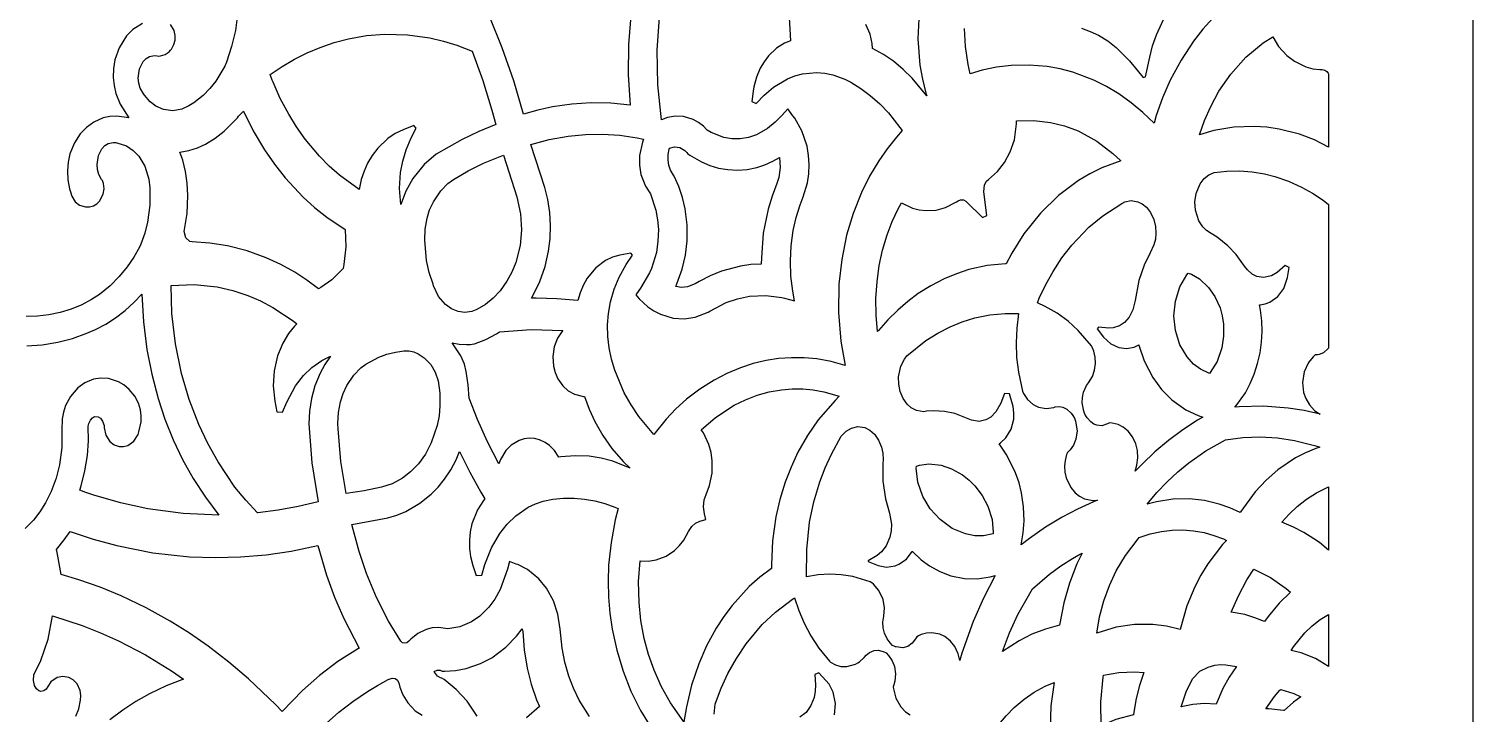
# Model space of a CAD drawing. Extents: x -629 to 1, y 0 to 2050.
# Drawn here: x -244.5 to 1.4, y 1067.3 to 1183.7 of the extents above; entities that cross this region are included whole.
import ezdxf

# ---------------------------------------------------------------- set-up
doc = ezdxf.new("R2010")
doc.units = 0
doc.layers.add('Default_Layer', color=1, linetype='CONTINUOUS')

msp = doc.modelspace()

# ---------------------------------------------------------------- linework, layer by layer
at = {"layer": 'Default_Layer'}
for points in [[(-628.58, 0), (1.42, 0), (1.42, 2050), (-628.58, 2050), (-628.58, 0)], [(-169.05, 1179.91), (-167.24, 1174.95), (-165.67, 1169.92), (-164.98, 1167.43), (-167.92, 1166.27), (-170.76, 1164.92), (-175.14, 1162.38), (-177.21, 1160.62), (-179.11, 1158.27), (-180.32, 1156.09), (-181.2, 1153.85), (-181.4, 1156.56), (-181.22, 1159.28), (-180.85, 1161.24), (-180.28, 1163.16), (-179.4, 1165.2), (-178.55, 1166.84), (-178.98, 1167.26), (-180.79, 1166.57), (-182.14, 1165.91), (-183.39, 1165.07), (-185.09, 1163.45), (-186.04, 1162.2), (-186.83, 1160.86), (-187.45, 1159.49), (-187.92, 1158.08), (-188.29, 1156.4), (-191.61, 1158.82), (-193.38, 1160.39), (-195.04, 1162.06), (-197.45, 1164.95), (-198.94, 1167.04), (-200.28, 1169.21), (-201.71, 1171.9), (-202.94, 1174.68), (-203.08, 1175.02), (-203.44, 1175.95), (-201.4, 1177.32), (-199.27, 1178.57), (-197.13, 1179.65), (-194.92, 1180.58), (-192.53, 1181.4), (-190.09, 1182.04), (-187.01, 1182.58), (-183.88, 1182.83), (-180.04, 1182.73), (-176.25, 1182.2), (-173.93, 1181.65), (-171.67, 1180.94), (-169.05, 1179.91)], [(-23.24, 1176.17), (-23.19, 1176.1), (-23.19, 1163.62), (-25.62, 1164.82), (-28.16, 1165.79), (-31.6, 1166.68), (-33.73, 1166.99), (-35.89, 1167.13), (-39.33, 1166.99), (-42.72, 1166.41), (-45.16, 1165.7), (-44.31, 1168.15), (-43.27, 1170.53), (-41.87, 1173.11), (-39.86, 1176.02), (-37.27, 1178.9), (-34.33, 1181.34), (-32.71, 1182.4), (-31.7, 1180.75), (-30.31, 1179.21), (-29.01, 1178.21), (-27.05, 1177.26), (-25.88, 1176.95), (-24.67, 1176.82), (-24.26, 1176.81), (-23.85, 1176.71), (-23.47, 1176.45), (-23.24, 1176.17)], [(-217.77, 1148.18), (-218.06, 1149.23), (-217.58, 1152.29), (-217.45, 1155.38), (-217.56, 1157.45), (-217.83, 1159.44), (-218.32, 1161.38), (-218.84, 1162.77), (-217.3, 1163.01), (-215.83, 1163.48), (-214.46, 1164.13), (-212.81, 1165.15), (-211.29, 1166.32), (-209.02, 1168.61), (-208.8, 1168.87), (-207.97, 1169.74), (-206.31, 1166.39), (-204.4, 1163.16), (-202.7, 1160.71), (-200.85, 1158.36), (-197.82, 1155.11), (-195.86, 1153.34), (-193.78, 1151.69), (-190.66, 1149.59), (-190.56, 1146.61), (-190.86, 1143.64), (-190.98, 1142.96), (-192.95, 1141.01), (-194.82, 1139.7), (-195.21, 1139.48), (-197.17, 1140.95), (-199.24, 1142.3), (-201.62, 1143.63), (-204.12, 1144.79), (-207.35, 1145.96), (-210.7, 1146.81), (-213.69, 1147.27), (-216.71, 1147.46), (-217.11, 1147.55), (-217.77, 1148.18)], [(-58.58, 1161.28), (-61.78, 1160.08), (-63.83, 1159.07), (-65.79, 1157.9), (-69.18, 1155.38), (-72.26, 1152.38), (-75.1, 1148.82), (-77.16, 1145.54), (-78.12, 1143.74), (-78.2, 1143.73), (-81.35, 1143.43), (-84.43, 1142.75), (-86.58, 1142.05), (-88.66, 1141.19), (-90.92, 1140.02), (-93.06, 1138.67), (-94.87, 1137.32), (-96.57, 1135.86), (-98.26, 1134.19), (-99.82, 1132.42), (-99.99, 1132.22), (-100.24, 1135.03), (-100.27, 1137.85), (-100.09, 1140.66), (-99.7, 1143.46), (-99.13, 1146.08), (-98.36, 1148.67), (-97.49, 1150.93), (-96.47, 1153.13), (-95.92, 1154.14), (-94.05, 1153.24), (-92.91, 1152.94), (-91.72, 1152.79), (-90.04, 1152.89), (-88.42, 1153.31), (-86.53, 1154.28), (-86.27, 1154.46), (-85.86, 1154.64), (-85.37, 1154.62), (-84.97, 1154.42), (-84.83, 1154.29), (-82.12, 1151.65), (-81.4, 1151.97), (-81.92, 1155.98), (-81.78, 1157.19), (-81.45, 1157.79), (-81.11, 1158.11), (-79.59, 1159.43), (-78.36, 1160.99), (-77.39, 1162.8), (-76.7, 1164.86), (-76.32, 1167.56), (-76.31, 1168.08), (-73.4, 1168.16), (-70.52, 1167.82), (-68.14, 1167.22), (-65.85, 1166.35), (-62.66, 1164.61), (-59.93, 1162.54), (-58.6, 1161.3), (-58.58, 1161.28)], [(-116.71, 1161.84), (-116.61, 1160.14), (-116.83, 1158.44), (-117.14, 1157.39), (-117.96, 1155.24), (-118.63, 1153.05), (-119.46, 1148.95), (-119.79, 1144.79), (-119.8, 1143.7), (-121.57, 1143.61), (-123.33, 1143.37), (-126.56, 1142.51), (-128.52, 1141.71), (-130.37, 1140.74), (-131.08, 1140.31), (-132.38, 1139.82), (-133.38, 1139.73), (-134.37, 1139.86), (-134.17, 1140.33), (-133.25, 1142.86), (-132.71, 1145.23), (-132.43, 1147.65), (-132.43, 1150.38), (-132.76, 1153.09), (-133.2, 1155.02), (-133.83, 1156.91), (-134.61, 1158.68), (-134.75, 1158.85), (-135.26, 1159.71), (-135.55, 1160.54), (-135.68, 1161.4), (-135.66, 1162.33), (-135.47, 1163.25), (-135.42, 1163.42), (-134.58, 1163.65), (-133.66, 1163.53), (-132.8, 1163.03), (-132.46, 1162.69), (-132.29, 1162.48), (-131.98, 1162.26), (-129.97, 1161.08), (-128.57, 1160.49), (-127.09, 1160.05), (-125.47, 1159.77), (-123.83, 1159.69), (-122.19, 1159.82), (-120.57, 1160.15), (-119.18, 1160.6), (-117.85, 1161.2), (-116.71, 1161.84)], [(-163.72, 1162.24), (-161.4, 1155.13), (-160.78, 1152.23), (-160.64, 1149.54), (-160.88, 1146.87), (-161.61, 1143.99), (-162.27, 1142.35), (-163.11, 1140.79), (-164.26, 1139.17), (-165.46, 1137.9), (-166.77, 1136.84), (-168.23, 1135.97), (-169.07, 1135.6), (-170.26, 1135.44), (-171.44, 1135.6), (-172.56, 1136.07), (-173.6, 1136.82), (-174.74, 1138.16), (-175.63, 1140.02), (-175.7, 1140.27), (-176.35, 1142.25), (-176.8, 1144.28), (-177.12, 1147.77), (-177.05, 1149.64), (-176.72, 1151.49), (-176.27, 1152.93), (-175.63, 1154.32), (-174.37, 1156.19), (-173.15, 1157.4), (-172.2, 1158.08), (-169.69, 1159.55), (-167.09, 1160.86), (-163.72, 1162.24)], [(-32.33, 1158.62), (-30.01, 1157.83), (-27.79, 1156.81), (-25.91, 1155.75), (-24.13, 1154.55), (-23.19, 1153.84), (-23.19, 1129.41), (-24.08, 1128.62), (-24.77, 1128.33), (-25.03, 1128.28), (-25.47, 1128.23), (-25.8, 1127.93), (-26.64, 1126.94), (-27.37, 1125.34), (-27.64, 1123.57), (-27.45, 1121.87), (-27.08, 1120.81), (-26.46, 1119.74), (-25.58, 1118.8), (-25.01, 1118.4), (-24.93, 1118.35), (-24.62, 1118.18), (-27.34, 1118.78), (-30.1, 1119.2), (-34.26, 1119.51), (-38.44, 1119.41), (-39.14, 1119.36), (-38.83, 1119.72), (-37.37, 1121.81), (-36.54, 1123.35), (-35.85, 1124.95), (-35.27, 1126.75), (-34.85, 1128.59), (-34.6, 1130.4), (-34.5, 1132.23), (-34.56, 1134.05), (-34.77, 1135.87), (-34.93, 1136.78), (-34.85, 1136.78), (-33.99, 1136.93), (-33.17, 1137.24), (-31.86, 1138.18), (-30.84, 1139.56), (-30.21, 1141.4), (-29.93, 1143.13), (-30.56, 1143.45), (-31.94, 1142.28), (-32.94, 1141.68), (-34.25, 1141.41), (-35.4, 1141.61), (-36.18, 1142.01), (-37.02, 1142.72), (-37.52, 1143.35), (-38.93, 1145.31), (-40.35, 1146.83), (-42.16, 1148.28), (-43.19, 1148.93), (-43.99, 1149.43), (-44.6, 1150.03), (-45.27, 1151.05), (-45.87, 1152.9), (-45.96, 1154.31), (-45.75, 1155.71), (-45.07, 1157.34), (-44.39, 1158.24), (-43.61, 1158.88), (-42.67, 1159.3), (-40.52, 1159.54), (-38.36, 1159.57), (-36.21, 1159.42), (-34.08, 1159.06), (-32.33, 1158.62)], [(-54.96, 1153.97), (-54.22, 1153.37), (-53.51, 1152.47), (-52.94, 1151.26), (-52.67, 1150.12), (-52.59, 1148.95), (-52.69, 1147.94), (-52.94, 1146.95), (-53.58, 1145.62), (-54.62, 1143.5), (-55.49, 1140.91), (-56.11, 1137.51), (-56.5, 1135.94), (-57.18, 1134.67), (-57.97, 1133.78), (-58.82, 1133.19), (-59.89, 1132.84), (-60.6, 1132.81), (-62.4, 1132.95), (-62.58, 1132.67), (-61.53, 1131.27), (-60.3, 1130.12), (-58.9, 1129.49), (-57.59, 1129.34), (-56.29, 1129.58), (-55.52, 1129.93), (-55.52, 1129.91), (-54.61, 1127.21), (-53.14, 1124.37), (-51.64, 1122.34), (-49.88, 1120.57), (-47.52, 1118.9), (-45.4, 1117.92), (-44.96, 1117.77), (-44.61, 1117.66), (-45.5, 1117.12), (-48.04, 1115.46), (-50.46, 1113.65), (-52.76, 1111.72), (-54.95, 1109.67), (-55.68, 1108.93), (-56.14, 1108.45), (-55.82, 1109.45), (-55.65, 1110.7), (-55.72, 1111.95), (-56.01, 1113.11), (-56.59, 1114.32), (-57.31, 1115.24), (-58.16, 1115.93), (-59.04, 1116.39), (-60.06, 1116.65), (-60.48, 1116.7), (-60.84, 1116.5), (-61.8, 1116.19), (-62.64, 1116.26), (-63.16, 1116.46), (-63.7, 1116.84), (-64.33, 1117.54), (-64.44, 1117.71), (-64.7, 1118.14), (-64.89, 1118.67), (-65.15, 1120.08), (-65.12, 1121), (-64.93, 1121.89), (-64.39, 1123.04), (-64.05, 1123.49), (-63.41, 1124.54), (-63.03, 1125.64), (-62.88, 1126.78), (-62.93, 1127.83), (-63.17, 1128.86), (-63.45, 1129.55), (-63.56, 1129.76), (-65.84, 1132.42), (-67.54, 1133.96), (-69.42, 1135.33), (-71.43, 1136.49), (-72.77, 1137.09), (-72.45, 1137.87), (-71.36, 1140.2), (-70.11, 1142.46), (-68.61, 1144.76), (-66.93, 1146.94), (-64.03, 1149.97), (-61.66, 1151.93), (-58.41, 1154.02), (-57.88, 1154.3), (-56.79, 1154.51), (-55.67, 1154.32), (-54.96, 1153.97)], [(-47.1, 1142.17), (-46.56, 1141.96), (-45.18, 1141.18), (-43.62, 1139.73), (-42.56, 1138.2), (-41.68, 1136.23), (-41.31, 1134.88), (-41.1, 1133.5), (-41.08, 1131.45), (-41.39, 1129.42), (-42.19, 1127.14), (-43.34, 1125.24), (-43.48, 1125.06), (-45, 1125.79), (-46.18, 1126.69), (-47.27, 1127.89), (-48.51, 1129.98), (-49.28, 1132.42), (-49.53, 1134.89), (-49.29, 1137.37), (-48.53, 1139.81), (-47.33, 1141.88), (-47.1, 1142.17)], [(-212.44, 1139.8), (-209.81, 1139.2), (-207.26, 1138.36), (-205.09, 1137.43), (-203, 1136.33), (-199.52, 1134.02), (-198.9, 1133.54), (-199.31, 1133.11), (-200.3, 1131.87), (-201.28, 1130.24), (-202.17, 1128.07), (-202.75, 1125.54), (-202.91, 1122.97), (-202.64, 1120.34), (-202.3, 1118.56), (-201.34, 1118.48), (-200.62, 1120.19), (-199.13, 1122.97), (-197.76, 1124.74), (-196.31, 1126.12), (-194.64, 1127.28), (-193.15, 1128.01), (-194.12, 1126.6), (-194.93, 1125.11), (-195.8, 1123), (-196.41, 1120.8), (-196.74, 1118.67), (-196.84, 1116.51), (-196.34, 1109.85), (-195.27, 1103.24), (-198.65, 1102.44), (-202.07, 1101.8), (-205.55, 1101.34), (-205.61, 1101.34), (-207.59, 1103.49), (-209.42, 1105.75), (-212.31, 1110.02), (-214.06, 1113.15), (-215.58, 1116.37), (-217.23, 1120.67), (-218.52, 1125.06), (-219.56, 1130.15), (-220.15, 1135.3), (-220.31, 1140.05), (-216.37, 1140.21), (-212.44, 1139.8)], [(-75.97, 1135.27), (-76.28, 1132.78), (-76.4, 1130.28), (-76.31, 1127.78), (-76.02, 1125.29), (-75.34, 1122.08), (-75.14, 1121.65), (-74.45, 1120.65), (-73.5, 1119.82), (-72.58, 1119.36), (-71.27, 1119.12), (-70, 1119.3), (-69.73, 1119.39), (-69.08, 1119.46), (-68.44, 1119.35), (-67.75, 1119.02), (-67.02, 1118.35), (-66.72, 1117.92), (-66.46, 1117.48), (-66.28, 1116.98), (-66.02, 1115.3), (-66.21, 1113.88), (-66.63, 1112.86), (-67.19, 1112.07), (-67.4, 1111.87), (-67.68, 1111.63), (-67.8, 1111.27), (-68.05, 1110.29), (-68.14, 1109.3), (-68.08, 1108.3), (-67.87, 1107.33), (-67.1, 1105.69), (-66.35, 1104.79), (-65.61, 1104.2), (-64.76, 1103.76), (-63.32, 1103.45), (-62.54, 1103.49), (-63.24, 1103.21), (-65.95, 1102), (-68.58, 1100.62), (-71.4, 1098.9), (-74.1, 1097.01), (-75.54, 1095.89), (-75.2, 1097.94), (-75.06, 1100.01), (-75.14, 1102.4), (-75.48, 1104.77), (-75.91, 1106.49), (-76.48, 1108.18), (-77.96, 1111.19), (-78.99, 1112.7), (-79.29, 1113.1), (-79.07, 1113.26), (-78.17, 1114.11), (-77.26, 1115.62), (-76.82, 1117.3), (-76.78, 1118.39), (-76.91, 1119.48), (-77, 1119.87), (-77.51, 1121.62), (-78.37, 1121.65), (-79, 1120), (-79.83, 1118.54), (-80.71, 1117.67), (-81.56, 1117.19), (-82.68, 1116.92), (-84.02, 1117.12), (-84.29, 1117.23), (-86.85, 1118.24), (-88.6, 1118.6), (-90.39, 1118.71), (-91.68, 1118.64), (-92.14, 1118.58), (-93.38, 1118.78), (-94.28, 1119.26), (-94.96, 1119.88), (-95.64, 1120.82), (-96.15, 1122.04), (-96.4, 1123.27), (-96.42, 1124.52), (-96.02, 1126.34), (-95.4, 1127.54), (-94.99, 1128.07), (-91.75, 1130.68), (-89.76, 1131.94), (-87.65, 1133.03), (-85.59, 1133.87), (-83.45, 1134.54), (-80.89, 1135.06), (-78.28, 1135.3), (-75.97, 1135.27)], [(-153.59, 1132.39), (-153.81, 1132.12), (-154.48, 1131.11), (-155.06, 1129.61), (-155.31, 1127.96), (-155.19, 1126.31), (-154.9, 1125.22), (-154.45, 1124.19), (-153.61, 1122.99), (-152.68, 1122.15), (-151.59, 1121.54), (-150.09, 1121.17), (-149.91, 1121.16), (-149.09, 1118.99), (-148.12, 1116.88), (-146.79, 1114.54), (-145.24, 1112.33), (-143.31, 1110.1), (-142.14, 1108.98), (-145.08, 1110.15), (-147.07, 1110.67), (-149.1, 1110.98), (-151.52, 1111.08), (-153.93, 1110.89), (-154.29, 1110.84), (-155.03, 1111.98), (-155.87, 1112.84), (-156.6, 1113.35), (-157.57, 1113.79), (-158.41, 1114), (-159.28, 1114.06), (-160.17, 1113.96), (-161.03, 1113.7), (-162.41, 1112.89), (-163.3, 1111.99), (-164.23, 1110.44), (-164.49, 1109.72), (-166.4, 1113.44), (-168.11, 1117.25), (-169.54, 1120.89), (-169.69, 1123.16), (-170.05, 1125.41), (-170.35, 1126.68), (-170.98, 1128.08), (-172.44, 1130.31), (-171.23, 1130.07), (-170, 1130), (-169.32, 1130.03), (-169.01, 1130.05), (-168.65, 1130.15), (-166.73, 1130.85), (-164.9, 1131.81), (-164.39, 1132.14), (-158.99, 1132.55), (-153.59, 1132.39)], [(-178.25, 1128.45), (-177.21, 1127.77), (-176.09, 1126.58), (-175.33, 1125.31), (-174.8, 1123.84), (-174.54, 1121.72), (-174.52, 1119.58), (-174.68, 1117.88), (-175, 1116.21), (-175.99, 1113.28), (-177, 1111.36), (-178.19, 1109.71), (-179.53, 1108.32), (-180.88, 1107.27), (-182.67, 1106.31), (-184.46, 1105.75), (-187.45, 1105.11), (-190.47, 1104.63), (-191.38, 1110.12), (-191.87, 1115.65), (-191.9, 1116.55), (-191.82, 1118.41), (-191.47, 1120.25), (-191.02, 1121.67), (-190.4, 1123.02), (-189.18, 1124.82), (-187.97, 1126.04), (-187.16, 1126.64), (-184.95, 1127.87), (-183.55, 1128.38), (-182.1, 1128.73), (-181.36, 1128.83), (-180.67, 1128.94), (-179.81, 1128.92), (-178.98, 1128.74), (-178.25, 1128.45)], [(-106.52, 1121.22), (-107.24, 1120.5), (-110.1, 1117.19), (-111.95, 1114.5), (-113.55, 1111.68), (-114.72, 1109.16), (-115.72, 1106.58), (-116.62, 1103.64), (-117.3, 1100.66), (-117.88, 1096.62), (-118.08, 1092.55), (-118.08, 1091.91), (-120.03, 1090.43), (-121.84, 1088.82), (-124.77, 1085.61), (-126.2, 1083.7), (-127.48, 1081.71), (-129.1, 1078.74), (-130.45, 1075.66), (-131.66, 1072.05), (-132.54, 1068.35), (-132.96, 1065.78), (-135.28, 1069.05), (-136.8, 1071.75), (-138.05, 1074.57), (-138.99, 1077.24), (-139.72, 1079.96), (-140.29, 1083.03), (-140.61, 1086.12), (-140.68, 1089.66), (-140.44, 1093.19), (-139.06, 1093.13), (-137.69, 1093.34), (-136, 1094), (-134.58, 1094.97), (-133.74, 1095.79), (-133.01, 1096.71), (-132.17, 1098.18), (-131.65, 1099.01), (-130.98, 1099.63), (-130.24, 1099.97), (-129.23, 1100.21), (-129.49, 1101.21), (-129.64, 1102.4), (-129.51, 1103.6), (-129.19, 1104.5), (-128.61, 1106.01), (-128.19, 1108.09), (-128.16, 1110.2), (-128.36, 1111.61), (-128.74, 1112.99), (-129.66, 1114.95), (-129.8, 1115.18), (-130.01, 1115.5), (-127.58, 1117.6), (-124.42, 1119.66), (-122.5, 1120.6), (-120.5, 1121.37), (-118.46, 1121.93), (-116.37, 1122.3), (-114.56, 1122.44), (-112.75, 1122.44), (-110.94, 1122.28), (-109.16, 1121.96), (-106.52, 1121.22)], [(-102.18, 1115.87), (-101.31, 1115.45), (-100.52, 1114.75), (-99.81, 1113.75), (-99.31, 1112.54), (-99.09, 1111.49), (-99.05, 1110.41), (-99.09, 1109.81), (-99.08, 1106.76), (-98.64, 1103.74), (-97.95, 1101.29), (-97.64, 1099.42), (-97.68, 1098.32), (-97.9, 1097.23), (-98.56, 1095.72), (-99.34, 1094.72), (-100.09, 1094.12), (-101.58, 1093.2), (-101.57, 1093.06), (-99.91, 1092.42), (-98.47, 1092.14), (-97.01, 1092.33), (-96.35, 1092.6), (-95.07, 1093.5), (-94.08, 1094.79), (-94.06, 1094.77), (-92.55, 1093.34), (-91.14, 1092.32), (-89.39, 1091.35), (-87.54, 1090.66), (-85.21, 1090.19), (-83.01, 1090.15), (-80.84, 1090.49), (-79.99, 1090.72), (-81.98, 1086.84), (-83.72, 1082.86), (-85.62, 1077.47), (-85.98, 1076.27), (-85.98, 1076.25), (-86.27, 1077.39), (-86.86, 1078.6), (-87.58, 1079.52), (-88.54, 1080.29), (-89.4, 1080.7), (-90.73, 1080.96), (-91.67, 1080.9), (-92.57, 1080.64), (-93, 1080.45), (-93.32, 1080.28), (-93.51, 1079.94), (-94.1, 1079.18), (-94.85, 1078.63), (-95.72, 1078.36), (-96.85, 1078.53), (-96.95, 1078.58), (-97.44, 1078.81), (-97.87, 1079.24), (-98.39, 1079.91), (-98.83, 1080.89), (-99.04, 1081.8), (-99.08, 1082.74), (-98.93, 1083.8), (-98.82, 1085.21), (-99.04, 1086.62), (-99.76, 1088.17), (-100.69, 1089.21), (-100.98, 1089.43), (-101.25, 1089.61), (-104.2, 1090.51), (-106.17, 1090.82), (-108.15, 1090.92), (-110.13, 1090.8), (-112.09, 1090.47), (-112.07, 1095.14), (-111.56, 1099.79), (-110.84, 1103.23), (-109.84, 1106.62), (-108.93, 1109.02), (-107.86, 1111.36), (-106.17, 1114.4), (-105.34, 1115.26), (-104.41, 1115.8), (-103.34, 1116.04), (-102.18, 1115.87)], [(-24.7, 1112.54), (-25.34, 1112.31), (-27.11, 1111.58), (-28.8, 1110.72), (-31.84, 1108.67), (-33.85, 1106.92), (-35.71, 1104.92), (-38.13, 1101.61), (-38.26, 1101.41), (-40, 1102.2), (-41.81, 1102.83), (-44.32, 1103.44), (-46.89, 1103.73), (-49.71, 1103.68), (-52.48, 1103.26), (-54.11, 1102.84), (-52.45, 1104.8), (-50.67, 1106.66), (-48.88, 1108.33), (-46.97, 1109.89), (-44.1, 1111.89), (-40.72, 1113.78), (-37.8, 1114.17), (-34.86, 1114.28), (-31.92, 1114.12), (-29.01, 1113.69), (-25.35, 1112.75), (-24.7, 1112.54)], [(-93.39, 1109.33), (-92.84, 1109.49), (-91.26, 1109.68), (-89.15, 1109.46), (-87.39, 1108.87), (-85.51, 1107.81), (-84.41, 1106.94), (-83.43, 1105.96), (-82.18, 1104.33), (-81.23, 1102.51), (-80.51, 1100.21), (-80.31, 1097.99), (-80.32, 1097.76), (-81.97, 1097.44), (-83.46, 1097.46), (-85.04, 1097.76), (-87.27, 1098.71), (-89.35, 1100.2), (-91.02, 1102.04), (-92.3, 1104.17), (-93.13, 1106.59), (-93.4, 1108.96), (-93.39, 1109.33)], [(-23.19, 1105.77), (-23.19, 1095.03), (-24.75, 1096.29), (-25.68, 1096.95), (-27.39, 1098.01), (-29.19, 1098.95), (-31.15, 1099.76), (-29.9, 1101.14), (-28.53, 1102.43), (-26.96, 1103.66), (-25.26, 1104.75), (-23.53, 1105.62), (-23.19, 1105.77)], [(-195.32, 1095.81), (-193.86, 1090.78), (-192.49, 1087.02), (-190.91, 1083.35), (-188.3, 1078.33), (-188.38, 1078.28), (-191.89, 1076.05), (-195.02, 1073.68), (-197.93, 1071.1), (-201.36, 1067.54), (-202.53, 1068.76), (-207.11, 1073.12), (-210.47, 1075.97), (-213.99, 1078.66), (-217.17, 1080.86), (-220.45, 1082.91), (-224.56, 1085.18), (-228.82, 1087.22), (-232.37, 1088.69), (-236.01, 1089.98), (-239.02, 1090.89), (-239.68, 1094.62), (-239.81, 1095.14), (-238.51, 1096.74), (-237.5, 1098.2), (-233.58, 1096.89), (-229.57, 1095.8), (-223.41, 1094.58), (-217.16, 1093.89), (-212.81, 1093.74), (-208.47, 1093.85), (-204.14, 1094.22), (-199.84, 1094.85), (-195.32, 1095.81)], [(-40.57, 1096.68), (-41.23, 1095.97), (-43.74, 1092.71), (-44.93, 1090.77), (-45.98, 1088.76), (-47.31, 1085.53), (-48.47, 1081.5), (-50.78, 1082.06), (-53.15, 1082.36), (-56.27, 1082.35), (-59.34, 1081.89), (-62.67, 1080.86), (-62.18, 1083.66), (-61.45, 1086.41), (-60.51, 1089), (-59.34, 1091.5), (-57.8, 1094.11), (-55.62, 1096.94), (-55.43, 1097.15), (-53.58, 1097.77), (-51.67, 1098.2), (-49.85, 1098.42), (-48.02, 1098.46), (-46.2, 1098.32), (-44.39, 1098), (-42.72, 1097.53), (-41.09, 1096.91), (-40.57, 1096.68)], [(-65.16, 1094.51), (-66.05, 1092.69), (-67.34, 1089.41), (-68.3, 1086.03), (-68.99, 1082.22), (-71.41, 1081.59), (-73.71, 1080.71), (-75.9, 1079.6), (-78.71, 1077.75), (-77.51, 1080.93), (-76.09, 1084.04), (-73.62, 1088.41), (-70.7, 1090.94), (-68.8, 1092.32), (-66.81, 1093.59), (-65.72, 1094.21), (-65.16, 1094.51)], [(-29.69, 1087.88), (-31.62, 1086.01), (-33.48, 1083.74), (-34.1, 1082.85), (-35.74, 1083.51), (-37.45, 1084.03), (-39.77, 1084.45), (-38.56, 1087.26), (-37.1, 1089.97), (-35.92, 1091.8), (-33.08, 1090.34), (-30.43, 1088.49), (-29.69, 1087.88)], [(-23.19, 1084.03), (-23.19, 1075.21), (-25.41, 1076.56), (-27.86, 1077.52), (-29.56, 1077.91), (-29.14, 1078.55), (-27.25, 1080.93), (-26, 1082.13), (-24.61, 1083.19), (-23.19, 1084.03)], [(-45.13, 1074.4), (-43.71, 1075.07), (-42.56, 1075.43), (-41.58, 1075.55), (-40.69, 1075.52), (-38.85, 1075.2), (-40.13, 1073.39), (-41.2, 1071.47), (-42.36, 1068.77), (-44.34, 1068.89), (-46.32, 1068.75), (-48.29, 1068.34), (-47.43, 1070.92), (-46.34, 1073.1), (-45.13, 1074.4)], [(-69.94, 1072.51), (-70.49, 1068.5), (-70.62, 1064.46), (-70.45, 1061.45), (-70.05, 1058.45), (-71.93, 1057.59), (-73.72, 1056.58), (-75.4, 1055.44), (-76.98, 1054.19), (-79.34, 1051.93), (-79.68, 1051.55), (-80.16, 1054.95), (-80.27, 1058.38), (-80.02, 1061.64), (-79.44, 1064.86), (-79.33, 1065.32), (-78.1, 1066.82), (-76.74, 1068.22), (-75.03, 1069.67), (-73.32, 1070.86), (-71.47, 1071.86), (-69.94, 1072.51)], [(-54.68, 1074.18), (-55.42, 1072), (-55.98, 1069.77), (-56.43, 1067.09), (-56.44, 1067.01), (-59.42, 1066.17), (-61.27, 1065.38), (-61.87, 1065.07), (-61.92, 1065.04), (-61.98, 1069.21), (-61.6, 1073.37), (-61.55, 1073.73), (-58.89, 1074.17), (-56.2, 1074.28), (-54.68, 1074.18)], [(-27.94, 1070.06), (-29.17, 1069.14), (-30.75, 1067.72), (-30.85, 1067.74), (-33.39, 1068), (-33.88, 1068.01), (-32.4, 1070.13), (-31.47, 1071.16), (-31.34, 1071.29), (-29.13, 1070.63), (-27.94, 1070.06)]]:
    msp.add_lwpolyline(points, close=True, dxfattribs=at)
for points in [[(-208.9, 1187.07), (-209.35, 1183.44), (-209.99, 1180.73), (-210.87, 1178.09), (-211.15, 1177.41), (-212.68, 1174.84), (-213.69, 1173.56), (-214.85, 1172.4), (-216.42, 1171.17), (-217.27, 1170.65), (-218.5, 1170.04), (-220.03, 1169.77), (-221.57, 1169.98), (-222.91, 1170.59), (-223.85, 1171.32), (-224.85, 1172.47), (-225.06, 1172.8), (-225.56, 1173.66), (-225.82, 1174.49), (-225.92, 1175.35), (-225.69, 1176.95), (-225.05, 1178.17), (-224.56, 1178.68), (-223.96, 1179.05), (-223.1, 1179.22), (-222.67, 1179.17), (-222.41, 1179.11), (-222.13, 1179.14), (-221.33, 1179.37), (-220.65, 1179.82), (-220.4, 1180.08), (-220.25, 1180.26), (-220.16, 1180.39), (-219.81, 1181.07), (-219.63, 1181.8), (-219.61, 1182.62), (-219.79, 1183.43), (-220.38, 1184.45)], [(-141.91, 1187.37), (-142.43, 1181.08), (-142.45, 1175.92), (-142.11, 1170.77), (-145.42, 1171.09), (-148.75, 1171.14), (-152.07, 1170.93), (-155.37, 1170.44), (-157.86, 1169.9), (-160.3, 1169.21), (-161.96, 1174.89), (-163.91, 1180.49), (-166.03, 1185.74)], [(-115.13, 1186.65), (-114.8, 1181.7), (-115.82, 1181.27), (-117.19, 1180.42), (-118.55, 1179.14), (-119.33, 1178.14), (-119.97, 1177.07), (-120.64, 1175.49), (-121.07, 1173.84), (-121.19, 1173.11), (-121.4, 1171.35), (-120.65, 1171.04), (-119.3, 1172.42), (-117.7, 1173.83), (-115.33, 1175.23), (-114.09, 1175.72), (-112.8, 1176.07), (-110.38, 1176.3), (-108.98, 1176.2), (-107.62, 1175.92), (-105.55, 1175.16), (-104.56, 1174.64), (-102.85, 1173.59), (-101.24, 1172.4), (-99.61, 1170.97), (-98.12, 1169.42), (-96.18, 1166.97), (-95.79, 1166.41), (-96.79, 1165.28), (-98.36, 1163.32), (-99.78, 1161.27), (-101.35, 1158.64), (-102.71, 1155.91), (-104.14, 1152.31), (-105.26, 1148.61), (-106.11, 1144.48), (-106.58, 1140.3), (-106.67, 1135.44), (-106.25, 1130.59), (-105.49, 1126.46), (-107.89, 1127.11), (-110.35, 1127.55), (-112.51, 1127.74), (-114.68, 1127.76), (-116.84, 1127.61), (-118.98, 1127.28), (-121.2, 1126.76), (-123.36, 1126.06), (-125.66, 1125.1), (-127.85, 1123.96), (-130.27, 1122.42), (-132.52, 1120.68), (-134.33, 1119.04), (-136.01, 1117.28), (-138.12, 1114.68), (-140.66, 1117.74), (-141.97, 1119.73), (-143.12, 1121.81), (-144.76, 1125.64), (-145.33, 1127.52), (-145.72, 1129.44), (-145.93, 1131.39), (-145.96, 1133.35), (-145.81, 1135.31), (-145.47, 1137.25), (-144.87, 1139.41), (-144.02, 1141.5), (-142.81, 1143.64), (-141.75, 1145.22), (-142.03, 1145.58), (-143.91, 1145.22), (-145.15, 1144.85), (-146.33, 1144.28), (-147.98, 1143.04), (-149.44, 1141.29), (-150.13, 1140.08), (-150.65, 1138.82), (-151.03, 1137.48), (-154.59, 1137.81), (-158.16, 1137.9), (-158.94, 1137.89), (-158.7, 1138.31), (-157.5, 1140.72), (-156.6, 1143.27), (-156.01, 1145.89), (-155.74, 1148.08), (-155.68, 1150.29), (-155.82, 1152.49), (-156.16, 1154.67), (-156.68, 1156.75), (-159.05, 1164.04), (-155.91, 1164.9), (-152.7, 1165.48), (-149.76, 1165.77), (-146.81, 1165.81), (-143.86, 1165.62), (-140.94, 1165.18), (-139.87, 1164.96), (-140.05, 1164.47), (-140.54, 1162.18), (-140.55, 1160.55), (-140.29, 1158.94), (-139.54, 1156.95), (-138.68, 1155.63), (-137.76, 1152.88), (-137.46, 1151.23), (-137.33, 1149.56), (-137.39, 1147.61), (-137.67, 1145.68), (-138.51, 1142.92), (-138.83, 1142.21), (-140.37, 1139.6), (-140.63, 1139.23), (-141.19, 1138.47), (-140.59, 1137.79), (-139.12, 1136.43), (-138.09, 1135.73), (-136.97, 1135.16), (-134.79, 1134.52), (-132.92, 1134.4), (-131.07, 1134.67), (-128.86, 1135.54), (-128.56, 1135.71), (-125.8, 1137.14), (-123.85, 1137.81), (-121.81, 1138.22), (-119.05, 1138.35), (-116.32, 1137.99), (-115.87, 1137.89), (-114.13, 1137.44), (-114.43, 1139.11), (-114.75, 1141.67), (-114.85, 1144.25), (-114.72, 1146.83), (-114.36, 1149.39), (-113.86, 1151.61), (-113.17, 1153.79), (-112.64, 1155.15), (-111.94, 1157.52), (-111.71, 1159.07), (-111.65, 1160.64), (-111.75, 1162.2), (-112.01, 1163.75), (-112.87, 1166.35), (-114.1, 1168.55), (-114.4, 1168.95), (-115.3, 1170.1), (-116.24, 1169.05), (-117.43, 1167.85), (-118.74, 1166.76), (-120.61, 1165.71), (-121.97, 1165.26), (-123.4, 1165.03), (-124.81, 1165.03), (-126.2, 1165.27), (-128.31, 1166.09), (-129.02, 1166.51), (-129.07, 1166.56), (-129.66, 1167.17), (-130.49, 1167.81), (-131.39, 1168.32), (-133.06, 1168.84), (-134.43, 1168.9), (-135.78, 1168.67), (-136.79, 1168.27), (-137.41, 1174.18), (-137.51, 1180.11), (-137.11, 1185.75)], [(-92.92, 1186.56), (-93.16, 1182.05), (-92.81, 1177.56), (-92.37, 1175.15), (-91.76, 1172.77), (-91.62, 1172.32), (-94.08, 1175.35), (-95.62, 1176.84), (-97.28, 1178.21), (-99.01, 1179.38), (-100.85, 1180.39), (-100.89, 1181.24), (-101.23, 1182.84), (-102.01, 1184.45)], [(-42.89, 1185.56), (-44.6, 1183.66), (-46.17, 1181.65), (-48.31, 1178.43), (-50.16, 1174.99), (-51.45, 1172.02), (-52.53, 1168.97), (-52.91, 1167.68), (-54.81, 1169.51), (-56.8, 1171.16), (-58.92, 1172.67), (-60.99, 1173.91), (-63.17, 1175), (-66.73, 1176.34), (-68.89, 1176.91), (-71.11, 1177.31), (-74.18, 1177.58), (-77.27, 1177.51), (-79.76, 1177.2), (-82.2, 1176.68), (-84.23, 1176.07), (-84.58, 1177.67), (-85.03, 1180.73), (-85.2, 1183.81)], [(-65.25, 1183.83), (-63.79, 1183.31), (-62.4, 1182.65), (-60.81, 1181.69), (-59.35, 1180.57), (-57.08, 1178.29), (-56.86, 1178.03), (-54.78, 1175.45), (-54.35, 1175.54), (-53.65, 1178.92), (-53.16, 1180.85), (-52.52, 1182.74), (-50.94, 1186.06)], [(-225.17, 1184.67), (-226.8, 1183.6), (-227.87, 1182.52), (-229.13, 1180.53), (-229.86, 1178.44), (-230.11, 1176.97), (-230.15, 1175.47), (-230.02, 1174.1), (-229.72, 1172.75), (-228.98, 1170.91), (-227.51, 1168.59), (-229.57, 1168.87), (-230.72, 1168.82), (-231.85, 1168.58), (-233.47, 1167.87), (-234.71, 1166.97), (-235.77, 1165.86), (-236.75, 1164.36), (-237.52, 1162.45), (-237.83, 1161.03), (-237.95, 1159.58), (-237.88, 1158.03), (-237.59, 1156.51), (-237.45, 1156.02), (-237.23, 1155.26), (-236.64, 1154.32), (-235.88, 1153.72), (-234.85, 1153.42), (-234.18, 1153.44), (-233.54, 1153.63), (-232.97, 1153.96), (-232.49, 1154.41), (-231.87, 1155.57), (-231.72, 1156.48), (-231.82, 1157.4), (-231.92, 1157.73), (-232, 1157.93), (-232.14, 1158.12), (-232.58, 1158.96), (-232.82, 1159.78), (-232.9, 1160.62), (-232.66, 1162.19), (-232.07, 1163.33), (-231.56, 1163.87), (-230.99, 1164.22), (-230.18, 1164.42), (-229.7, 1164.38), (-229.53, 1164.34), (-227.91, 1163.81), (-226.78, 1163.05), (-225.82, 1162.06), (-224.8, 1160.39), (-224.1, 1158.17), (-223.94, 1156.67), (-223.92, 1153.75), (-224.3, 1150.85), (-224.78, 1148.95), (-225.46, 1147.1), (-225.68, 1146.6), (-226.67, 1144.89), (-227.79, 1143.25), (-229.16, 1141.57), (-230.69, 1140.02), (-232.5, 1138.54), (-233.83, 1137.65), (-235.53, 1136.78), (-237.3, 1136.05), (-239.2, 1135.45), (-241.15, 1135.04), (-243.06, 1134.81), (-244.98, 1134.76)], [(-244.87, 1129.81), (-242.23, 1129.98), (-239.61, 1130.41), (-237.1, 1131.06), (-234.65, 1131.93), (-233.15, 1132.59), (-231.42, 1133.5), (-229.78, 1134.54), (-228.13, 1135.8), (-226.59, 1137.19), (-225.26, 1138.6), (-225.26, 1138.6), (-225.01, 1133.86), (-224.43, 1129.14), (-223.61, 1124.97), (-222.53, 1120.84), (-221.34, 1117.28), (-219.94, 1113.79), (-218.34, 1110.44), (-216.52, 1107.18), (-214.46, 1104.02), (-212.17, 1100.98), (-218.24, 1101.23), (-224.25, 1102.04), (-228.89, 1103.05), (-233.44, 1104.37), (-234.84, 1104.85), (-235.86, 1105.22), (-235.63, 1105.96), (-234.97, 1108.52), (-234.56, 1111.12), (-234.38, 1113.62), (-234.42, 1116.12), (-234.33, 1116.54), (-234.04, 1117.16), (-233.7, 1117.54), (-233.32, 1117.75), (-232.71, 1117.71), (-232.33, 1117.45), (-231.96, 1116.94), (-231.72, 1116.2), (-231.69, 1115.83), (-231.44, 1114.58), (-230.75, 1113.52), (-230.02, 1112.96), (-229.13, 1112.66), (-228.39, 1112.64), (-227.67, 1112.82), (-226.62, 1113.54), (-225.92, 1114.69), (-225.79, 1115.13), (-225.4, 1116.85), (-225.38, 1117.88), (-225.5, 1118.9), (-225.84, 1120.04), (-226.46, 1121.22), (-227.42, 1122.34), (-228.36, 1123.13), (-229.25, 1123.66), (-230.98, 1124.22), (-232.24, 1124.3), (-233.49, 1124.11), (-234.97, 1123.51), (-236.21, 1122.62), (-237.46, 1121.17), (-238.26, 1119.64), (-238.63, 1118.52), (-238.84, 1117.37), (-238.89, 1115.44), (-238.9, 1112.48), (-239.28, 1109.54), (-239.86, 1107.24), (-240.7, 1105.01), (-241.68, 1103.06), (-242.63, 1101.55), (-243.74, 1100.14), (-245.16, 1098.69)], [(-149.05, 1066.68), (-150.81, 1069.49), (-151.78, 1071.5), (-152.57, 1073.58), (-153.25, 1075.94), (-153.71, 1078.34), (-154.02, 1081.57), (-154.42, 1084.14), (-155.17, 1086.38), (-156.37, 1088.54), (-157.68, 1090.14), (-159.61, 1091.71), (-161.28, 1092.56), (-161.52, 1092.65), (-162.69, 1093.06), (-163.03, 1091.75), (-164.25, 1088.32), (-165.17, 1086.66), (-166.18, 1085.3), (-167.75, 1083.77), (-169.15, 1082.82), (-171.14, 1081.97), (-173.16, 1081.63), (-174.78, 1081.86), (-175.84, 1081.79), (-176.87, 1081.53), (-178.29, 1080.84), (-179.5, 1079.86), (-179.83, 1079.51), (-180.16, 1079.26), (-180.54, 1079.17), (-180.91, 1079.25), (-181.2, 1079.51), (-183.29, 1082.95), (-185.32, 1086.94), (-187.04, 1091.06), (-188.3, 1094.77), (-189.32, 1098.55), (-189.51, 1099.39), (-183.42, 1100.53), (-181.85, 1100.97), (-180.35, 1101.57), (-177.92, 1102.98), (-176.01, 1104.53), (-174.83, 1105.75), (-173.77, 1107.07), (-172.69, 1108.69), (-171.78, 1110.41), (-171.18, 1111.78), (-169.45, 1108.28), (-167.55, 1104.86), (-166.88, 1103.74), (-167.11, 1103.45), (-168.15, 1101.85), (-169.08, 1099.47), (-169.37, 1098.1), (-169.5, 1096.7), (-169.47, 1095.3), (-169.29, 1093.91), (-168.91, 1092.42), (-168.34, 1090.72), (-167.41, 1090.74), (-166.87, 1092.59), (-165.76, 1095.4), (-164.32, 1097.85), (-163.08, 1099.41), (-161.57, 1100.86), (-159.47, 1102.3), (-158.23, 1102.89), (-156.93, 1103.35), (-155.27, 1103.69), (-153.48, 1103.86), (-151.69, 1103.87), (-149.91, 1103.71), (-148.15, 1103.4), (-146.42, 1102.93), (-144.75, 1102.32), (-144.19, 1102.08), (-144.67, 1100.19), (-145.39, 1096.33), (-145.79, 1092.43), (-145.87, 1089.71), (-145.8, 1087), (-145.57, 1084.29), (-145.18, 1081.59), (-144.4, 1077.96), (-143.33, 1074.4), (-141.99, 1071.01), (-140.35, 1067.73), (-138.43, 1064.62)], [(-127.81, 1067.11), (-127.64, 1068.8), (-127.6, 1068.95), (-126.63, 1071.51), (-125.47, 1074), (-124.03, 1076.59), (-122.36, 1079.07), (-119.63, 1082.34), (-117.38, 1084.48), (-114.47, 1086.67), (-114.13, 1086.9), (-113.41, 1084.72), (-112.51, 1082.59), (-111.36, 1080.42), (-110.01, 1078.34), (-108.19, 1076.12), (-108, 1075.97), (-107.16, 1075.5), (-106.24, 1075.23), (-105.22, 1075.19), (-103.75, 1075.59), (-103.35, 1075.81), (-103.05, 1076.01), (-102.26, 1076.76), (-101.93, 1077.13), (-101.36, 1077.59), (-100.57, 1077.93), (-99.9, 1077.98), (-99.25, 1077.84), (-99.07, 1077.77), (-98.56, 1077.53), (-98.12, 1077.08), (-97.5, 1076.2), (-97.11, 1075.21), (-96.93, 1073.95), (-97.05, 1072.69), (-97.21, 1072.11), (-97.34, 1071.77), (-97.3, 1071.42), (-96.9, 1069.82), (-96.06, 1068.35), (-95.26, 1067.52), (-94.43, 1066.97)], [(-236.53, 1066.76), (-236.02, 1067.99), (-235.75, 1069.45), (-235.67, 1070.29), (-235.78, 1071.12), (-236.32, 1072.28), (-236.97, 1072.94), (-237.71, 1073.35), (-238.71, 1073.51), (-239.7, 1073.31), (-240.76, 1072.57), (-241.28, 1071.82), (-241.6, 1071.35), (-242, 1071.06), (-242.46, 1070.97), (-242.84, 1071.09), (-243.24, 1071.42), (-243.57, 1071.97), (-243.76, 1072.81), (-243.65, 1073.8), (-242.48, 1076.22), (-241.24, 1079.86), (-240.5, 1083.84), (-235.42, 1082.2), (-232.3, 1080.96), (-229.25, 1079.59), (-224.65, 1077.19), (-220.25, 1074.49), (-218.18, 1073.07), (-221.14, 1071.92), (-223.98, 1070.56), (-226.3, 1069.24), (-228.53, 1067.79), (-230.76, 1066.13)], [(-168.16, 1066.76), (-169.87, 1069.3), (-171.73, 1071.31), (-173.82, 1072.99), (-174.18, 1073.23), (-174.43, 1073.3), (-174.94, 1073.58), (-175.45, 1074.24), (-175.49, 1074.35), (-174.97, 1074.59), (-174.51, 1074.57), (-174.39, 1074.53), (-174.13, 1074.44), (-173.71, 1074.43), (-171.86, 1074.53), (-170.04, 1074.86), (-167.59, 1075.7), (-165.71, 1076.69), (-163.31, 1078.48), (-161.46, 1080.37), (-160.49, 1081.63), (-160.49, 1081.63), (-160.43, 1081.18), (-160.18, 1078.04), (-159.65, 1074.93), (-158.96, 1072.2), (-158.06, 1069.54), (-157.59, 1068.4), (-159.77, 1066.48)], [(-193.81, 1065.54), (-191.71, 1067.42), (-189.35, 1069.27), (-186.86, 1070.97), (-185.14, 1072), (-183.33, 1072.97), (-183.15, 1073.06), (-182.63, 1073.2), (-182.15, 1073.14), (-181.76, 1072.89), (-181.55, 1072.47), (-181.55, 1072.47), (-181.54, 1072.44), (-181.35, 1071.68), (-180.85, 1070.41), (-180.01, 1069.03), (-178.74, 1067.69), (-177.53, 1066.9)], [(-107.33, 1066.98), (-107.15, 1068.93), (-107.55, 1070.83), (-108.25, 1072.18), (-108.79, 1072.85), (-110.02, 1074.11), (-110.68, 1073.85), (-110.58, 1072.07), (-110.61, 1071.01), (-110.8, 1069.96), (-111.34, 1068.58), (-112.17, 1067.4), (-113.21, 1066.57)]]:
    msp.add_lwpolyline(points, dxfattribs=at)

doc.saveas('drawing.dxf')
